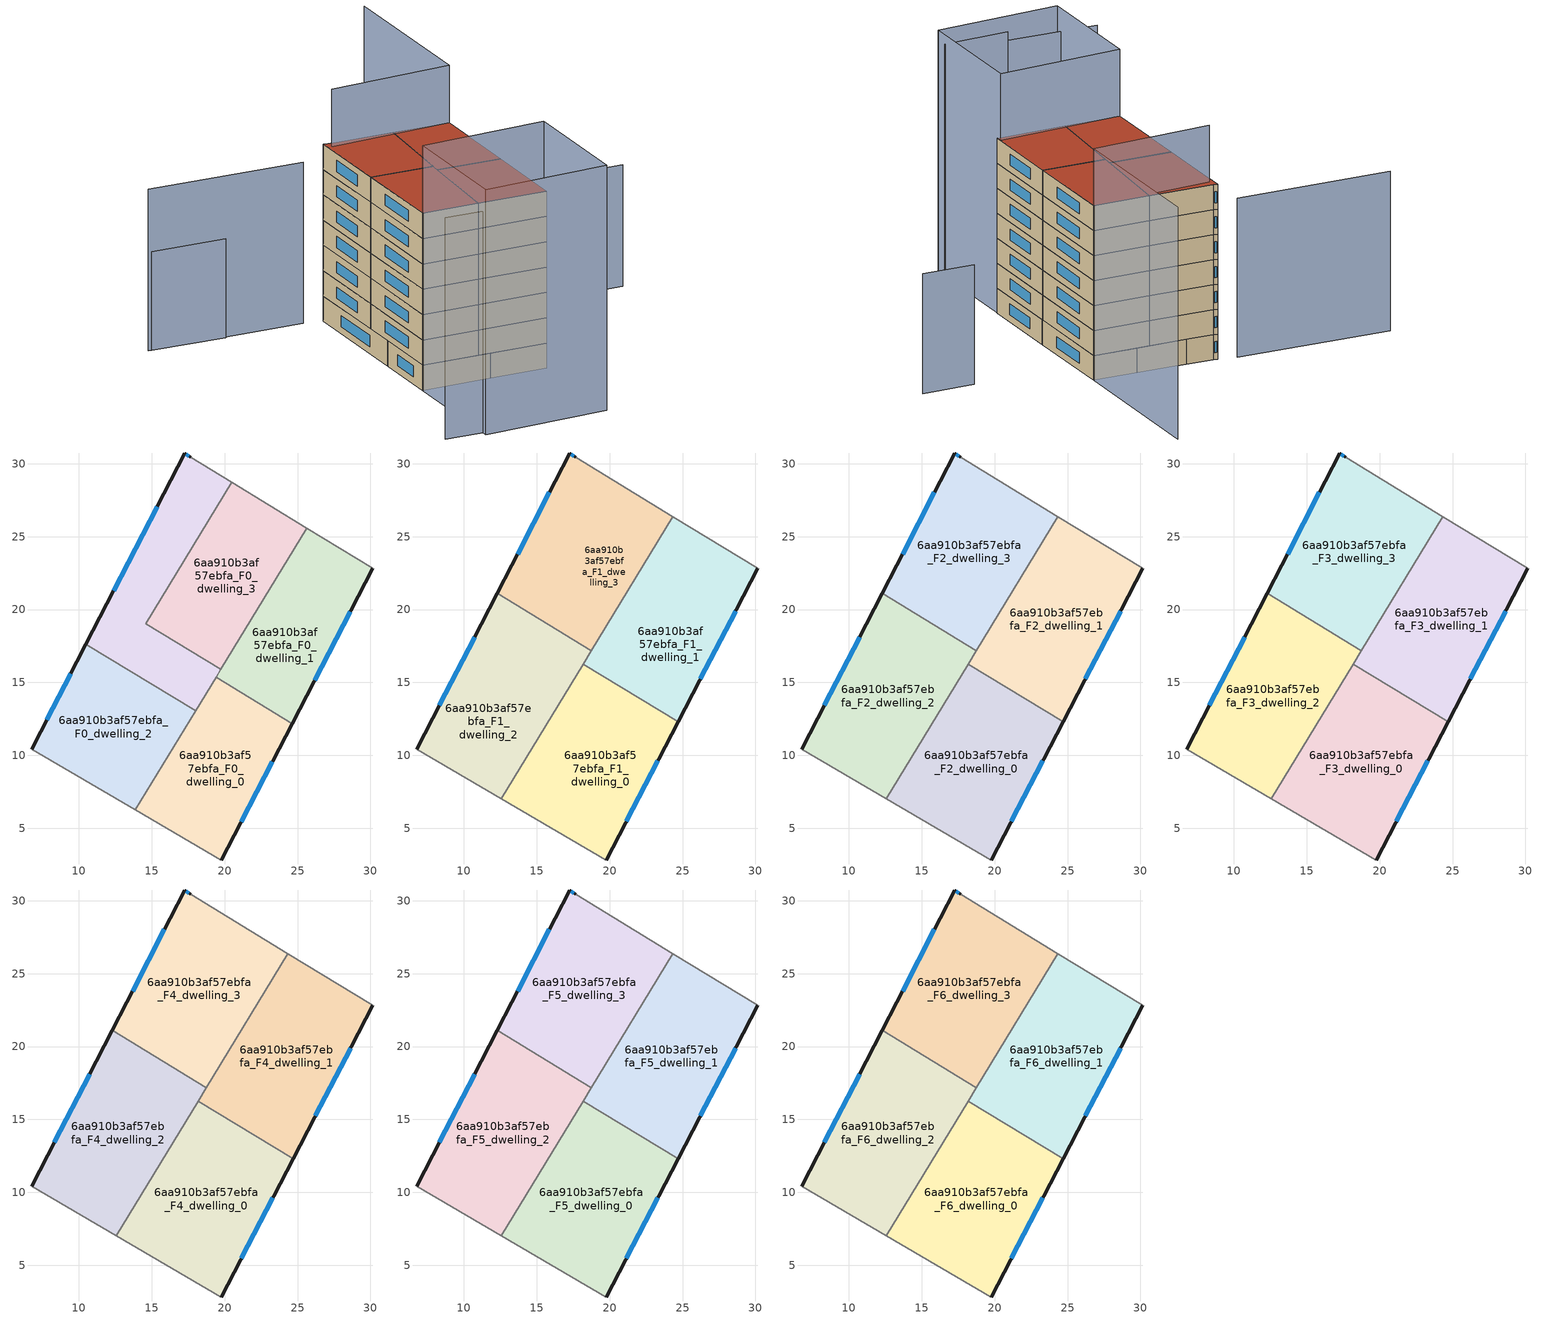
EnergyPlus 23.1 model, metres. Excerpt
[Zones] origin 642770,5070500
6aa910b3af57ebfa_F0_dwelling_0
 floor ground (EU_floor_Construction): 24.63,12.18 19.76,2.82 13.88,6.26 19.41,15.35 z0
 wall outside (EU_wall_Construction): 19.76,2.82 24.63,12.18 z0:3
 wall to 6aa910b3af57ebfa_F0_dwelling_1 (EU_wall_Construction): 24.63,12.18 19.41,15.35 z0:3
 wall adiabatic (EU_wall_Construction): 13.88,6.26 19.76,2.82 z0:3
 wall to 6aa910b3af57ebfa_F0_dwelling_2 (EU_wall_Construction): 18,13.04 13.88,6.26 z0:3
 wall to 6aa910b3af57ebfa_F0_dwelling_4 (EU_wall_Construction): 19.41,15.35 18,13.04 z0:3
 window (EU_Window_Construction): 21.12,5.44 23.26,9.56 z0.84:2.16
6aa910b3af57ebfa_F0_dwelling_1
 floor ground (EU_floor_Construction): 30.17,22.83 24.63,12.18 19.41,15.35 25.63,25.59 z0
 wall outside (EU_wall_Construction): 24.63,12.18 30.17,22.83 z0:3
 wall adiabatic (EU_wall_Construction): 30.17,22.83 25.63,25.59 z0:3
 wall to 6aa910b3af57ebfa_F0_dwelling_3 (EU_wall_Construction): 25.63,25.59 19.74,15.9 z0:3
 wall to 6aa910b3af57ebfa_F0_dwelling_4 (EU_wall_Construction): 19.74,15.9 19.41,15.35 z0:3
 window (EU_Window_Construction): 26.18,15.16 28.62,19.85 z0.84:2.16
6aa910b3af57ebfa_F0_dwelling_2
 floor ground (EU_floor_Construction): 18,13.04 13.88,6.26 6.75,10.43 10.47,17.62 z0
 wall outside (EU_wall_Construction): 10.47,17.62 6.75,10.43 z0:3
 wall to 6aa910b3af57ebfa_F0_dwelling_4 (EU_wall_Construction): 18,13.04 10.47,17.62 z0:3
 wall adiabatic (EU_wall_Construction): 6.75,10.43 13.88,6.26 z0:3
 window (EU_Window_Construction): 9.43,15.61 7.79,12.44 z0.84:2.16
6aa910b3af57ebfa_F0_dwelling_3
 floor ground (EU_floor_Construction): 25.63,25.59 19.74,15.9 14.58,19.04 20.47,28.73 z0
 wall to 6aa910b3af57ebfa_F0_dwelling_4 (EU_wall_Construction): 20.47,28.73 14.58,19.04 19.74,15.9 z0:3
 wall adiabatic (EU_wall_Construction): 25.63,25.59 20.47,28.73 z0:3
6aa910b3af57ebfa_F0_dwelling_4
 floor ground (EU_floor_Construction): 20.47,28.73 14.58,19.04 19.74,15.9 18,13.04 10.47,17.62 17.26,30.74 17.66,30.44 z0
 wall outside (EU_wall_Construction): 17.66,30.44 17.26,30.74 10.47,17.62 z0:3
 wall adiabatic (EU_wall_Construction): 20.47,28.73 17.66,30.44 z0:3
 window (EU_Window_Construction): 15.36,27.06 12.37,21.3 / 17.55,30.52 17.37,30.65 z0.84:2.16
6aa910b3af57ebfa_F1_dwelling_0
 floor to 6aa910b3af57ebfa_F0_dwelling_0 (EU_floor_Construction): 24.63,12.18 19.76,2.82 13.88,6.26 19.41,15.35 z3
 floor to 6aa910b3af57ebfa_F0_dwelling_2 (EU_floor_Construction): 18,13.04 13.88,6.26 12.57,7.02 16.71,13.83 z3
 floor to 6aa910b3af57ebfa_F0_dwelling_1 (EU_floor_Construction): 24.69,12.3 24.63,12.18 19.41,15.35 19.48,15.47 z3
 floor to 6aa910b3af57ebfa_F0_dwelling_4 (EU_floor_Construction): 19.48,15.47 18,13.04 16.71,13.83 18.18,16.25 z3
 wall outside (EU_wall_Construction): 19.76,2.82 24.69,12.3 z3:6
 wall to 6aa910b3af57ebfa_F1_dwelling_1 (EU_wall_Construction): 24.69,12.3 18.18,16.25 z3:6
 wall adiabatic (EU_wall_Construction): 12.57,7.02 19.76,2.82 z3:6
 wall to 6aa910b3af57ebfa_F1_dwelling_2 (EU_wall_Construction): 18.18,16.25 12.57,7.02 z3:6
 window (EU_Window_Construction): 21.14,5.47 23.31,9.64 z3.84:5.16
6aa910b3af57ebfa_F1_dwelling_1
 floor to 6aa910b3af57ebfa_F0_dwelling_1 (EU_floor_Construction): 30.17,22.83 24.69,12.3 19.48,15.47 25.63,25.59 z3
 floor to 6aa910b3af57ebfa_F0_dwelling_3 (EU_floor_Construction): 25.63,25.59 19.74,15.9 18.45,16.69 24.34,26.38 z3
 floor to 6aa910b3af57ebfa_F0_dwelling_4 (EU_floor_Construction): 19.74,15.9 19.48,15.47 18.18,16.25 18.45,16.69 z3
 wall outside (EU_wall_Construction): 24.69,12.3 30.17,22.83 z3:6
 wall adiabatic (EU_wall_Construction): 30.17,22.83 24.34,26.38 z3:6
 wall to 6aa910b3af57ebfa_F1_dwelling_3 (EU_wall_Construction): 24.34,26.38 18.75,17.18 z3:6
 wall to 6aa910b3af57ebfa_F1_dwelling_2 (EU_wall_Construction): 18.75,17.18 18.18,16.25 z3:6
 window (EU_Window_Construction): 26.22,15.25 28.63,19.88 z3.84:5.16
6aa910b3af57ebfa_F1_dwelling_2
 floor to 6aa910b3af57ebfa_F0_dwelling_2 (EU_floor_Construction): 16.71,13.83 12.57,7.02 6.75,10.43 10.47,17.62 z3
 floor to 6aa910b3af57ebfa_F0_dwelling_4 (EU_floor_Construction): 14.88,19.52 14.58,19.04 18.45,16.69 16.71,13.83 10.47,17.62 12.28,21.11 z3
 floor to 6aa910b3af57ebfa_F0_dwelling_3 (EU_floor_Construction): 18.75,17.18 18.45,16.69 14.58,19.04 14.88,19.52 z3
 wall outside (EU_wall_Construction): 12.28,21.11 6.75,10.43 z3:6
 wall to 6aa910b3af57ebfa_F1_dwelling_3 (EU_wall_Construction): 18.75,17.18 12.28,21.11 z3:6
 wall adiabatic (EU_wall_Construction): 6.75,10.43 12.57,7.02 z3:6
 window (EU_Window_Construction): 10.73,18.12 8.3,13.42 z3.84:5.16
6aa910b3af57ebfa_F1_dwelling_3
 floor to 6aa910b3af57ebfa_F0_dwelling_3 (EU_floor_Construction): 24.34,26.38 18.75,17.18 14.88,19.52 20.47,28.73 z3
 floor to 6aa910b3af57ebfa_F0_dwelling_4 (EU_floor_Construction): 20.47,28.73 14.88,19.52 12.28,21.11 17.26,30.74 17.66,30.44 z3
 wall outside (EU_wall_Construction): 17.66,30.44 17.26,30.74 12.28,21.11 z3:6
 wall adiabatic (EU_wall_Construction): 24.34,26.38 17.66,30.44 z3:6
 window (EU_Window_Construction): 15.87,28.04 13.67,23.81 / 17.55,30.52 17.37,30.65 z3.84:5.16
6aa910b3af57ebfa_F2_dwelling_0
 floor to 6aa910b3af57ebfa_F1_dwelling_0 (EU_floor_Construction): 24.69,12.3 19.76,2.82 12.57,7.02 18.18,16.25 z6
 wall outside (EU_wall_Construction): 19.76,2.82 24.69,12.3 z6:9
 wall to 6aa910b3af57ebfa_F2_dwelling_1 (EU_wall_Construction): 24.69,12.3 18.18,16.25 z6:9
 wall adiabatic (EU_wall_Construction): 12.57,7.02 19.76,2.82 z6:9
 wall to 6aa910b3af57ebfa_F2_dwelling_2 (EU_wall_Construction): 18.18,16.25 12.57,7.02 z6:9
 window (EU_Window_Construction): 21.14,5.47 23.31,9.64 z6.84:8.16
6aa910b3af57ebfa_F2_dwelling_1
 floor to 6aa910b3af57ebfa_F1_dwelling_1 (EU_floor_Construction): 30.17,22.83 24.69,12.3 18.18,16.25 24.34,26.38 z6
 wall outside (EU_wall_Construction): 24.69,12.3 30.17,22.83 z6:9
 wall adiabatic (EU_wall_Construction): 30.17,22.83 24.34,26.38 z6:9
 wall to 6aa910b3af57ebfa_F2_dwelling_3 (EU_wall_Construction): 24.34,26.38 18.75,17.18 z6:9
 wall to 6aa910b3af57ebfa_F2_dwelling_2 (EU_wall_Construction): 18.75,17.18 18.18,16.25 z6:9
 window (EU_Window_Construction): 26.22,15.25 28.63,19.88 z6.84:8.16
6aa910b3af57ebfa_F2_dwelling_2
 floor to 6aa910b3af57ebfa_F1_dwelling_2 (EU_floor_Construction): 18.75,17.18 12.57,7.02 6.75,10.43 12.28,21.11 z6
 wall outside (EU_wall_Construction): 12.28,21.11 6.75,10.43 z6:9
 wall to 6aa910b3af57ebfa_F2_dwelling_3 (EU_wall_Construction): 18.75,17.18 12.28,21.11 z6:9
 wall adiabatic (EU_wall_Construction): 6.75,10.43 12.57,7.02 z6:9
 window (EU_Window_Construction): 10.73,18.12 8.3,13.42 z6.84:8.16
6aa910b3af57ebfa_F2_dwelling_3
 floor to 6aa910b3af57ebfa_F1_dwelling_3 (EU_floor_Construction): 24.34,26.38 18.75,17.18 12.28,21.11 17.26,30.74 17.66,30.44 z6
 wall outside (EU_wall_Construction): 17.66,30.44 17.26,30.74 12.28,21.11 z6:9
 wall adiabatic (EU_wall_Construction): 24.34,26.38 17.66,30.44 z6:9
 window (EU_Window_Construction): 15.87,28.04 13.67,23.81 / 17.55,30.52 17.37,30.65 z6.84:8.16
6aa910b3af57ebfa_F3_dwelling_0
 floor to 6aa910b3af57ebfa_F2_dwelling_0 (EU_floor_Construction): 24.69,12.3 19.76,2.82 12.57,7.02 18.18,16.25 z9
 wall outside (EU_wall_Construction): 19.76,2.82 24.69,12.3 z9:12
 wall to 6aa910b3af57ebfa_F3_dwelling_1 (EU_wall_Construction): 24.69,12.3 18.18,16.25 z9:12
 wall adiabatic (EU_wall_Construction): 12.57,7.02 19.76,2.82 z9:12
 wall to 6aa910b3af57ebfa_F3_dwelling_2 (EU_wall_Construction): 18.18,16.25 12.57,7.02 z9:12
 window (EU_Window_Construction): 21.14,5.47 23.31,9.64 z9.84:11.16
6aa910b3af57ebfa_F3_dwelling_1
 floor to 6aa910b3af57ebfa_F2_dwelling_1 (EU_floor_Construction): 30.17,22.83 24.69,12.3 18.18,16.25 24.34,26.38 z9
 wall outside (EU_wall_Construction): 24.69,12.3 30.17,22.83 z9:12
 wall adiabatic (EU_wall_Construction): 30.17,22.83 24.34,26.38 z9:12
 wall to 6aa910b3af57ebfa_F3_dwelling_3 (EU_wall_Construction): 24.34,26.38 18.75,17.18 z9:12
 wall to 6aa910b3af57ebfa_F3_dwelling_2 (EU_wall_Construction): 18.75,17.18 18.18,16.25 z9:12
 window (EU_Window_Construction): 26.22,15.25 28.63,19.88 z9.84:11.16
6aa910b3af57ebfa_F3_dwelling_2
 floor to 6aa910b3af57ebfa_F2_dwelling_2 (EU_floor_Construction): 18.75,17.18 12.57,7.02 6.75,10.43 12.28,21.11 z9
 wall outside (EU_wall_Construction): 12.28,21.11 6.75,10.43 z9:12
 wall to 6aa910b3af57ebfa_F3_dwelling_3 (EU_wall_Construction): 18.75,17.18 12.28,21.11 z9:12
 wall adiabatic (EU_wall_Construction): 6.75,10.43 12.57,7.02 z9:12
 window (EU_Window_Construction): 10.73,18.12 8.3,13.42 z9.84:11.16
6aa910b3af57ebfa_F3_dwelling_3
 floor to 6aa910b3af57ebfa_F2_dwelling_3 (EU_floor_Construction): 24.34,26.38 18.75,17.18 12.28,21.11 17.26,30.74 17.66,30.44 z9
 wall outside (EU_wall_Construction): 17.66,30.44 17.26,30.74 12.28,21.11 z9:12
 wall adiabatic (EU_wall_Construction): 24.34,26.38 17.66,30.44 z9:12
 window (EU_Window_Construction): 15.87,28.04 13.67,23.81 / 17.55,30.52 17.37,30.65 z9.84:11.16
6aa910b3af57ebfa_F4_dwelling_0
 floor to 6aa910b3af57ebfa_F3_dwelling_0 (EU_floor_Construction): 24.69,12.3 19.76,2.82 12.57,7.02 18.18,16.25 z12
 wall outside (EU_wall_Construction): 19.76,2.82 24.69,12.3 z12:15
 wall to 6aa910b3af57ebfa_F4_dwelling_1 (EU_wall_Construction): 24.69,12.3 18.18,16.25 z12:15
 wall adiabatic (EU_wall_Construction): 12.57,7.02 19.76,2.82 z12:15
 wall to 6aa910b3af57ebfa_F4_dwelling_2 (EU_wall_Construction): 18.18,16.25 12.57,7.02 z12:15
 window (EU_Window_Construction): 21.14,5.47 23.31,9.64 z12.84:14.16
6aa910b3af57ebfa_F4_dwelling_1
 floor to 6aa910b3af57ebfa_F3_dwelling_1 (EU_floor_Construction): 30.17,22.83 24.69,12.3 18.18,16.25 24.34,26.38 z12
 wall outside (EU_wall_Construction): 24.69,12.3 30.17,22.83 z12:15
 wall adiabatic (EU_wall_Construction): 30.17,22.83 24.34,26.38 z12:15
 wall to 6aa910b3af57ebfa_F4_dwelling_3 (EU_wall_Construction): 24.34,26.38 18.75,17.18 z12:15
 wall to 6aa910b3af57ebfa_F4_dwelling_2 (EU_wall_Construction): 18.75,17.18 18.18,16.25 z12:15
 window (EU_Window_Construction): 26.22,15.25 28.63,19.88 z12.84:14.16
6aa910b3af57ebfa_F4_dwelling_2
 floor to 6aa910b3af57ebfa_F3_dwelling_2 (EU_floor_Construction): 18.75,17.18 12.57,7.02 6.75,10.43 12.28,21.11 z12
 wall outside (EU_wall_Construction): 12.28,21.11 6.75,10.43 z12:15
 wall to 6aa910b3af57ebfa_F4_dwelling_3 (EU_wall_Construction): 18.75,17.18 12.28,21.11 z12:15
 wall adiabatic (EU_wall_Construction): 6.75,10.43 12.57,7.02 z12:15
 window (EU_Window_Construction): 10.73,18.12 8.3,13.42 z12.84:14.16
6aa910b3af57ebfa_F4_dwelling_3
 floor to 6aa910b3af57ebfa_F3_dwelling_3 (EU_floor_Construction): 24.34,26.38 18.75,17.18 12.28,21.11 17.26,30.74 17.66,30.44 z12
 wall outside (EU_wall_Construction): 17.66,30.44 17.26,30.74 12.28,21.11 z12:15
 wall adiabatic (EU_wall_Construction): 24.34,26.38 17.66,30.44 z12:15
 window (EU_Window_Construction): 15.87,28.04 13.67,23.81 / 17.55,30.52 17.37,30.65 z12.84:14.16
6aa910b3af57ebfa_F5_dwelling_0
 floor to 6aa910b3af57ebfa_F4_dwelling_0 (EU_floor_Construction): 24.69,12.3 19.76,2.82 12.57,7.02 18.18,16.25 z15
 wall outside (EU_wall_Construction): 19.76,2.82 24.69,12.3 z15:18
 wall to 6aa910b3af57ebfa_F5_dwelling_1 (EU_wall_Construction): 24.69,12.3 18.18,16.25 z15:18
 wall adiabatic (EU_wall_Construction): 12.57,7.02 19.76,2.82 z15:18
 wall to 6aa910b3af57ebfa_F5_dwelling_2 (EU_wall_Construction): 18.18,16.25 12.57,7.02 z15:18
 window (EU_Window_Construction): 21.14,5.47 23.31,9.64 z15.84:17.16
6aa910b3af57ebfa_F5_dwelling_1
 floor to 6aa910b3af57ebfa_F4_dwelling_1 (EU_floor_Construction): 30.17,22.83 24.69,12.3 18.18,16.25 24.34,26.38 z15
 wall outside (EU_wall_Construction): 24.69,12.3 30.17,22.83 z15:18
 wall adiabatic (EU_wall_Construction): 30.17,22.83 24.34,26.38 z15:18
 wall to 6aa910b3af57ebfa_F5_dwelling_3 (EU_wall_Construction): 24.34,26.38 18.75,17.18 z15:18
 wall to 6aa910b3af57ebfa_F5_dwelling_2 (EU_wall_Construction): 18.75,17.18 18.18,16.25 z15:18
 window (EU_Window_Construction): 26.22,15.25 28.63,19.88 z15.84:17.16
6aa910b3af57ebfa_F5_dwelling_2
 floor to 6aa910b3af57ebfa_F4_dwelling_2 (EU_floor_Construction): 18.75,17.18 12.57,7.02 6.75,10.43 12.28,21.11 z15
 wall outside (EU_wall_Construction): 12.28,21.11 6.75,10.43 z15:18
 wall to 6aa910b3af57ebfa_F5_dwelling_3 (EU_wall_Construction): 18.75,17.18 12.28,21.11 z15:18
 wall adiabatic (EU_wall_Construction): 6.75,10.43 12.57,7.02 z15:18
 window (EU_Window_Construction): 10.73,18.12 8.3,13.42 z15.84:17.16
6aa910b3af57ebfa_F5_dwelling_3
 floor to 6aa910b3af57ebfa_F4_dwelling_3 (EU_floor_Construction): 24.34,26.38 18.75,17.18 12.28,21.11 17.26,30.74 17.66,30.44 z15
 wall outside (EU_wall_Construction): 17.66,30.44 17.26,30.74 12.28,21.11 z15:18
 wall adiabatic (EU_wall_Construction): 24.34,26.38 17.66,30.44 z15:18
 window (EU_Window_Construction): 15.87,28.04 13.67,23.81 / 17.55,30.52 17.37,30.65 z15.84:17.16
6aa910b3af57ebfa_F6_dwelling_0
 floor to 6aa910b3af57ebfa_F5_dwelling_0 (EU_floor_Construction): 24.69,12.3 19.76,2.82 12.57,7.02 18.18,16.25 z18
 wall outside (EU_wall_Construction): 19.76,2.82 24.69,12.3 z18:21
 wall to 6aa910b3af57ebfa_F6_dwelling_1 (EU_wall_Construction): 24.69,12.3 18.18,16.25 z18:21
 wall adiabatic (EU_wall_Construction): 12.57,7.02 19.76,2.82 z18:21
 wall to 6aa910b3af57ebfa_F6_dwelling_2 (EU_wall_Construction): 18.18,16.25 12.57,7.02 z18:21
 window (EU_Window_Construction): 21.14,5.47 23.31,9.64 z18.84:20.16
 roof outside (EU_roof_Construction): 19.76,2.82 24.69,12.3 18.18,16.25 12.57,7.02 z21
6aa910b3af57ebfa_F6_dwelling_1
 floor to 6aa910b3af57ebfa_F5_dwelling_1 (EU_floor_Construction): 30.17,22.83 24.69,12.3 18.18,16.25 24.34,26.38 z18
 wall outside (EU_wall_Construction): 24.69,12.3 30.17,22.83 z18:21
 wall adiabatic (EU_wall_Construction): 30.17,22.83 24.34,26.38 z18:21
 wall to 6aa910b3af57ebfa_F6_dwelling_3 (EU_wall_Construction): 24.34,26.38 18.75,17.18 z18:21
 wall to 6aa910b3af57ebfa_F6_dwelling_2 (EU_wall_Construction): 18.75,17.18 18.18,16.25 z18:21
 window (EU_Window_Construction): 26.22,15.25 28.63,19.88 z18.84:20.16
 roof outside (EU_roof_Construction): 24.69,12.3 30.17,22.83 24.34,26.38 18.18,16.25 z21
6aa910b3af57ebfa_F6_dwelling_2
 floor to 6aa910b3af57ebfa_F5_dwelling_2 (EU_floor_Construction): 18.75,17.18 12.57,7.02 6.75,10.43 12.28,21.11 z18
 wall outside (EU_wall_Construction): 12.28,21.11 6.75,10.43 z18:21
 wall to 6aa910b3af57ebfa_F6_dwelling_3 (EU_wall_Construction): 18.75,17.18 12.28,21.11 z18:21
 wall adiabatic (EU_wall_Construction): 6.75,10.43 12.57,7.02 z18:21
 window (EU_Window_Construction): 10.73,18.12 8.3,13.42 z18.84:20.16
 roof outside (EU_roof_Construction): 12.57,7.02 18.75,17.18 12.28,21.11 6.75,10.43 z21
6aa910b3af57ebfa_F6_dwelling_3
 floor to 6aa910b3af57ebfa_F5_dwelling_3 (EU_floor_Construction): 24.34,26.38 18.75,17.18 12.28,21.11 17.26,30.74 17.66,30.44 z18
 wall outside (EU_wall_Construction): 17.66,30.44 17.26,30.74 12.28,21.11 z18:21
 wall adiabatic (EU_wall_Construction): 24.34,26.38 17.66,30.44 z18:21
 window (EU_Window_Construction): 15.87,28.04 13.67,23.81 / 17.55,30.52 17.37,30.65 z18.84:20.16
 roof outside (EU_roof_Construction): 18.75,17.18 24.34,26.38 17.66,30.44 17.26,30.74 12.28,21.11 z21
shading: 7.12,-4.32 14.19,-8.01 z0:27.9; -3.46,0.52 7.01,-5.89 z0:26.2; 20.11,3.49 13.41,-9.4 / 13.41,-9.4 0.06,-2.47 / 0.06,-2.47 6.75,10.43 / 6.75,10.43 20.11,3.49 z0:29; -0.52,41.87 15.59,32.26 z0:19.1; 44.09,9.3 38.57,12.52 z0:14.4; 39.17,40.22 30.17,22.83 / 30.17,22.83 17.17,29.56 z0:27.8; 7.36,36.95 -0.24,41.62 z0:11.7
[Building]
EU S2 Campaign: North Axis=0; Terrain=City; Solar Distribution=FullExterior
[Site:Location]
Lyon-Bron: Latitude=45.75; Longitude=5; Time Zone=1; Elevation=198
[SizingPeriod:WeatherFileDays]
AnnualSizingPeriod: Begin Month=1; Begin Day of Month=1; End Month=12; End Day of Month=31; Day of Week for Start Day=Monday; Use Weather File Daylight Saving Period=No; Use Weather File Rain and Snow Indicators=No
[MATERIAL]
EU_InternalMass_Material: Roughness=MediumRough; Thickness=0.1; Conductivity=1; Density=1800; Specific Heat=900; Thermal Absorptance=0.9; Solar Absorptance=0.7; Visible Absorptance=0.7
[MATERIAL:NOMASS] Roughness=MediumRough; Thermal Absorptance=0.9; Solar Absorptance=0.7; Visible Absorptance=0.7
Name | Thermal Resistance
EU_wall_NoMass | 0.776494
EU_roof_NoMass | 0.486893
EU_floor_NoMass | 0.421597
[WINDOWMATERIAL:SIMPLEGLAZINGSYSTEM]
EU_Window_SimpleGlazing: UFactor=4.24961; Solar Heat Gain Coefficient=0.83; Visible Transmittance=0.83
[CONSTRUCTION]
EU_wall_Construction: EU_wall_NoMass
EU_roof_Construction: EU_roof_NoMass
EU_floor_Construction: EU_floor_NoMass
EU_InternalMass_Construction: EU_InternalMass_Material
EU_Window_Construction: EU_Window_SimpleGlazing
[ZONE] Type=1; Multiplier=1; Ceiling Height=autocalculate; Floor Area=autocalculate; Part of Total Floor Area=Yes
Name | Volume
6aa910b3af57ebfa_F0_dwelling_0 | 205.255
6aa910b3af57ebfa_F1_dwelling_0; 6aa910b3af57ebfa_F2_dwelling_0; 6aa910b3af57ebfa_F3_dwelling_0; 6aa910b3af57ebfa_F4_dwelling_0; 6aa910b3af57ebfa_F5_dwelling_0; 6aa910b3af57ebfa_F6_dwelling_0 | 256.545
6aa910b3af57ebfa_F0_dwelling_1 | 205.243
6aa910b3af57ebfa_F1_dwelling_1; 6aa910b3af57ebfa_F2_dwelling_1; 6aa910b3af57ebfa_F3_dwelling_1; 6aa910b3af57ebfa_F4_dwelling_1; 6aa910b3af57ebfa_F5_dwelling_1; 6aa910b3af57ebfa_F6_dwelling_1 | 256.549
6aa910b3af57ebfa_F0_dwelling_2; 6aa910b3af57ebfa_F0_dwelling_3 | 205.252
6aa910b3af57ebfa_F1_dwelling_2; 6aa910b3af57ebfa_F2_dwelling_2; 6aa910b3af57ebfa_F3_dwelling_2; 6aa910b3af57ebfa_F4_dwelling_2; 6aa910b3af57ebfa_F5_dwelling_2; 6aa910b3af57ebfa_F6_dwelling_2 | 256.538
6aa910b3af57ebfa_F1_dwelling_3; 6aa910b3af57ebfa_F2_dwelling_3; 6aa910b3af57ebfa_F3_dwelling_3; 6aa910b3af57ebfa_F4_dwelling_3; 6aa910b3af57ebfa_F5_dwelling_3; 6aa910b3af57ebfa_F6_dwelling_3 | 256.548
6aa910b3af57ebfa_F0_dwelling_4 | 205.246
[INTERNALMASS] Construction=EU_InternalMass_Construction
Name | Zone or ZoneList | Surface Area
6aa910b3af57ebfa_F0_dwelling_0_EU_InternalMass | 6aa910b3af57ebfa_F0_dwelling_0 | 68.4155
6aa910b3af57ebfa_F0_dwelling_1_EU_InternalMass | 6aa910b3af57ebfa_F0_dwelling_1 | 68.4133
6aa910b3af57ebfa_F0_dwelling_2_EU_InternalMass | 6aa910b3af57ebfa_F0_dwelling_2 | 68.4159
6aa910b3af57ebfa_F0_dwelling_3_EU_InternalMass | 6aa910b3af57ebfa_F0_dwelling_3 | 68.4168
6aa910b3af57ebfa_F0_dwelling_4_EU_InternalMass | 6aa910b3af57ebfa_F0_dwelling_4 | 68.4154
6aa910b3af57ebfa_F1_dwelling_0_EU_InternalMass | 6aa910b3af57ebfa_F1_dwelling_0 | 85.5187
6aa910b3af57ebfa_F1_dwelling_1_EU_InternalMass | 6aa910b3af57ebfa_F1_dwelling_1 | 85.5149
6aa910b3af57ebfa_F1_dwelling_2_EU_InternalMass | 6aa910b3af57ebfa_F1_dwelling_2 | 85.5152
6aa910b3af57ebfa_F1_dwelling_3_EU_InternalMass | 6aa910b3af57ebfa_F1_dwelling_3 | 85.5172
6aa910b3af57ebfa_F2_dwelling_0_EU_InternalMass | 6aa910b3af57ebfa_F2_dwelling_0 | 85.5187
6aa910b3af57ebfa_F2_dwelling_1_EU_InternalMass | 6aa910b3af57ebfa_F2_dwelling_1 | 85.5149
6aa910b3af57ebfa_F2_dwelling_2_EU_InternalMass | 6aa910b3af57ebfa_F2_dwelling_2 | 85.5152
6aa910b3af57ebfa_F2_dwelling_3_EU_InternalMass | 6aa910b3af57ebfa_F2_dwelling_3 | 85.5172
6aa910b3af57ebfa_F3_dwelling_0_EU_InternalMass | 6aa910b3af57ebfa_F3_dwelling_0 | 85.5187
6aa910b3af57ebfa_F3_dwelling_1_EU_InternalMass | 6aa910b3af57ebfa_F3_dwelling_1 | 85.5149
6aa910b3af57ebfa_F3_dwelling_2_EU_InternalMass | 6aa910b3af57ebfa_F3_dwelling_2 | 85.5152
6aa910b3af57ebfa_F3_dwelling_3_EU_InternalMass | 6aa910b3af57ebfa_F3_dwelling_3 | 85.5172
6aa910b3af57ebfa_F4_dwelling_0_EU_InternalMass | 6aa910b3af57ebfa_F4_dwelling_0 | 85.5187
6aa910b3af57ebfa_F4_dwelling_1_EU_InternalMass | 6aa910b3af57ebfa_F4_dwelling_1 | 85.5149
6aa910b3af57ebfa_F4_dwelling_2_EU_InternalMass | 6aa910b3af57ebfa_F4_dwelling_2 | 85.5152
6aa910b3af57ebfa_F4_dwelling_3_EU_InternalMass | 6aa910b3af57ebfa_F4_dwelling_3 | 85.5172
6aa910b3af57ebfa_F5_dwelling_0_EU_InternalMass | 6aa910b3af57ebfa_F5_dwelling_0 | 85.5187
6aa910b3af57ebfa_F5_dwelling_1_EU_InternalMass | 6aa910b3af57ebfa_F5_dwelling_1 | 85.5149
6aa910b3af57ebfa_F5_dwelling_2_EU_InternalMass | 6aa910b3af57ebfa_F5_dwelling_2 | 85.5152
6aa910b3af57ebfa_F5_dwelling_3_EU_InternalMass | 6aa910b3af57ebfa_F5_dwelling_3 | 85.5172
6aa910b3af57ebfa_F6_dwelling_0_EU_InternalMass | 6aa910b3af57ebfa_F6_dwelling_0 | 85.5187
6aa910b3af57ebfa_F6_dwelling_1_EU_InternalMass | 6aa910b3af57ebfa_F6_dwelling_1 | 85.5149
6aa910b3af57ebfa_F6_dwelling_2_EU_InternalMass | 6aa910b3af57ebfa_F6_dwelling_2 | 85.5152
6aa910b3af57ebfa_F6_dwelling_3_EU_InternalMass | 6aa910b3af57ebfa_F6_dwelling_3 | 85.5172
[OTHEREQUIPMENT] Fuel Type=Electricity; Design Level Calculation Method=Watts/Area; Power per Zone Floor Area=1; Fraction Latent=0; Fraction Radiant=0; Fraction Lost=0; Carbon Dioxide Generation Rate=0; EndUse Subcategory=EU_Step8_InternalGains
Name | Zone or ZoneList or Space or SpaceList | Schedule
EU_Step8_InternalGain_6aa910b3af57ebfa_F0_dwelling_0_f000 | 6aa910b3af57ebfa_F0_dwelling_0 | EU_Step8_GainSchedule_6aa910b3af57ebfa_F0_dwelling_0_f000
EU_Step8_InternalGain_6aa910b3af57ebfa_F0_dwelling_1_f000 | 6aa910b3af57ebfa_F0_dwelling_1 | EU_Step8_GainSchedule_6aa910b3af57ebfa_F0_dwelling_1_f000
EU_Step8_InternalGain_6aa910b3af57ebfa_F0_dwelling_2_f000 | 6aa910b3af57ebfa_F0_dwelling_2 | EU_Step8_GainSchedule_6aa910b3af57ebfa_F0_dwelling_2_f000
EU_Step8_InternalGain_6aa910b3af57ebfa_F0_dwelling_3_f000 | 6aa910b3af57ebfa_F0_dwelling_3 | EU_Step8_GainSchedule_6aa910b3af57ebfa_F0_dwelling_3_f000
EU_Step8_InternalGain_6aa910b3af57ebfa_F0_dwelling_4_f000 | 6aa910b3af57ebfa_F0_dwelling_4 | EU_Step8_GainSchedule_6aa910b3af57ebfa_F0_dwelling_4_f000
EU_Step8_InternalGain_6aa910b3af57ebfa_F1_dwelling_0_f000 | 6aa910b3af57ebfa_F1_dwelling_0 | EU_Step8_GainSchedule_6aa910b3af57ebfa_F1_dwelling_0_f000
EU_Step8_InternalGain_6aa910b3af57ebfa_F1_dwelling_1_f000 | 6aa910b3af57ebfa_F1_dwelling_1 | EU_Step8_GainSchedule_6aa910b3af57ebfa_F1_dwelling_1_f000
EU_Step8_InternalGain_6aa910b3af57ebfa_F1_dwelling_2_f000 | 6aa910b3af57ebfa_F1_dwelling_2 | EU_Step8_GainSchedule_6aa910b3af57ebfa_F1_dwelling_2_f000
EU_Step8_InternalGain_6aa910b3af57ebfa_F1_dwelling_3_f000 | 6aa910b3af57ebfa_F1_dwelling_3 | EU_Step8_GainSchedule_6aa910b3af57ebfa_F1_dwelling_3_f000
EU_Step8_InternalGain_6aa910b3af57ebfa_F2_dwelling_0_f000 | 6aa910b3af57ebfa_F2_dwelling_0 | EU_Step8_GainSchedule_6aa910b3af57ebfa_F2_dwelling_0_f000
EU_Step8_InternalGain_6aa910b3af57ebfa_F2_dwelling_1_f000 | 6aa910b3af57ebfa_F2_dwelling_1 | EU_Step8_GainSchedule_6aa910b3af57ebfa_F2_dwelling_1_f000
EU_Step8_InternalGain_6aa910b3af57ebfa_F2_dwelling_2_f000 | 6aa910b3af57ebfa_F2_dwelling_2 | EU_Step8_GainSchedule_6aa910b3af57ebfa_F2_dwelling_2_f000
EU_Step8_InternalGain_6aa910b3af57ebfa_F2_dwelling_3_f000 | 6aa910b3af57ebfa_F2_dwelling_3 | EU_Step8_GainSchedule_6aa910b3af57ebfa_F2_dwelling_3_f000
EU_Step8_InternalGain_6aa910b3af57ebfa_F3_dwelling_0_f000 | 6aa910b3af57ebfa_F3_dwelling_0 | EU_Step8_GainSchedule_6aa910b3af57ebfa_F3_dwelling_0_f000
EU_Step8_InternalGain_6aa910b3af57ebfa_F3_dwelling_1_f000 | 6aa910b3af57ebfa_F3_dwelling_1 | EU_Step8_GainSchedule_6aa910b3af57ebfa_F3_dwelling_1_f000
EU_Step8_InternalGain_6aa910b3af57ebfa_F3_dwelling_2_f000 | 6aa910b3af57ebfa_F3_dwelling_2 | EU_Step8_GainSchedule_6aa910b3af57ebfa_F3_dwelling_2_f000
EU_Step8_InternalGain_6aa910b3af57ebfa_F3_dwelling_3_f000 | 6aa910b3af57ebfa_F3_dwelling_3 | EU_Step8_GainSchedule_6aa910b3af57ebfa_F3_dwelling_3_f000
EU_Step8_InternalGain_6aa910b3af57ebfa_F4_dwelling_0_f000 | 6aa910b3af57ebfa_F4_dwelling_0 | EU_Step8_GainSchedule_6aa910b3af57ebfa_F4_dwelling_0_f000
EU_Step8_InternalGain_6aa910b3af57ebfa_F4_dwelling_1_f000 | 6aa910b3af57ebfa_F4_dwelling_1 | EU_Step8_GainSchedule_6aa910b3af57ebfa_F4_dwelling_1_f000
EU_Step8_InternalGain_6aa910b3af57ebfa_F4_dwelling_2_f000 | 6aa910b3af57ebfa_F4_dwelling_2 | EU_Step8_GainSchedule_6aa910b3af57ebfa_F4_dwelling_2_f000
EU_Step8_InternalGain_6aa910b3af57ebfa_F4_dwelling_3_f000 | 6aa910b3af57ebfa_F4_dwelling_3 | EU_Step8_GainSchedule_6aa910b3af57ebfa_F4_dwelling_3_f000
EU_Step8_InternalGain_6aa910b3af57ebfa_F5_dwelling_0_f000 | 6aa910b3af57ebfa_F5_dwelling_0 | EU_Step8_GainSchedule_6aa910b3af57ebfa_F5_dwelling_0_f000
EU_Step8_InternalGain_6aa910b3af57ebfa_F5_dwelling_1_f000 | 6aa910b3af57ebfa_F5_dwelling_1 | EU_Step8_GainSchedule_6aa910b3af57ebfa_F5_dwelling_1_f000
EU_Step8_InternalGain_6aa910b3af57ebfa_F5_dwelling_2_f000 | 6aa910b3af57ebfa_F5_dwelling_2 | EU_Step8_GainSchedule_6aa910b3af57ebfa_F5_dwelling_2_f000
EU_Step8_InternalGain_6aa910b3af57ebfa_F5_dwelling_3_f000 | 6aa910b3af57ebfa_F5_dwelling_3 | EU_Step8_GainSchedule_6aa910b3af57ebfa_F5_dwelling_3_f000
EU_Step8_InternalGain_6aa910b3af57ebfa_F6_dwelling_0_f000 | 6aa910b3af57ebfa_F6_dwelling_0 | EU_Step8_GainSchedule_6aa910b3af57ebfa_F6_dwelling_0_f000
EU_Step8_InternalGain_6aa910b3af57ebfa_F6_dwelling_1_f000 | 6aa910b3af57ebfa_F6_dwelling_1 | EU_Step8_GainSchedule_6aa910b3af57ebfa_F6_dwelling_1_f000
EU_Step8_InternalGain_6aa910b3af57ebfa_F6_dwelling_2_f000 | 6aa910b3af57ebfa_F6_dwelling_2 | EU_Step8_GainSchedule_6aa910b3af57ebfa_F6_dwelling_2_f000
EU_Step8_InternalGain_6aa910b3af57ebfa_F6_dwelling_3_f000 | 6aa910b3af57ebfa_F6_dwelling_3 | EU_Step8_GainSchedule_6aa910b3af57ebfa_F6_dwelling_3_f000
[ZONEVENTILATION:DESIGNFLOWRATE] Schedule=EU_AlwaysOn; Design Flow Rate Calculation Method=AirChanges/Hour; Air Changes per Hour=0.693814; Ventilation Type=Natural; Fan Pressure Rise=0; Fan Total Efficiency=1; Constant Term Coefficient=1; Temperature Term Coefficient=0; Velocity Term Coefficient=0; Velocity Squared Term Coefficient=0; Minimum Indoor Temperature=-100; Maximum Indoor Temperature=100; Delta Temperature=-100; Minimum Outdoor Temperature=-100; Maximum Outdoor Temperature=100; Maximum Wind Speed=40
Name | Zone or ZoneList or Space or SpaceList
EU_ConstantAir_6aa910b3af57ebfa_F0_dwelling_0 | 6aa910b3af57ebfa_F0_dwelling_0
EU_ConstantAir_6aa910b3af57ebfa_F0_dwelling_1 | 6aa910b3af57ebfa_F0_dwelling_1
EU_ConstantAir_6aa910b3af57ebfa_F0_dwelling_2 | 6aa910b3af57ebfa_F0_dwelling_2
EU_ConstantAir_6aa910b3af57ebfa_F0_dwelling_3 | 6aa910b3af57ebfa_F0_dwelling_3
EU_ConstantAir_6aa910b3af57ebfa_F0_dwelling_4 | 6aa910b3af57ebfa_F0_dwelling_4
EU_ConstantAir_6aa910b3af57ebfa_F1_dwelling_0 | 6aa910b3af57ebfa_F1_dwelling_0
EU_ConstantAir_6aa910b3af57ebfa_F1_dwelling_1 | 6aa910b3af57ebfa_F1_dwelling_1
EU_ConstantAir_6aa910b3af57ebfa_F1_dwelling_2 | 6aa910b3af57ebfa_F1_dwelling_2
EU_ConstantAir_6aa910b3af57ebfa_F1_dwelling_3 | 6aa910b3af57ebfa_F1_dwelling_3
EU_ConstantAir_6aa910b3af57ebfa_F2_dwelling_0 | 6aa910b3af57ebfa_F2_dwelling_0
EU_ConstantAir_6aa910b3af57ebfa_F2_dwelling_1 | 6aa910b3af57ebfa_F2_dwelling_1
EU_ConstantAir_6aa910b3af57ebfa_F2_dwelling_2 | 6aa910b3af57ebfa_F2_dwelling_2
EU_ConstantAir_6aa910b3af57ebfa_F2_dwelling_3 | 6aa910b3af57ebfa_F2_dwelling_3
EU_ConstantAir_6aa910b3af57ebfa_F3_dwelling_0 | 6aa910b3af57ebfa_F3_dwelling_0
EU_ConstantAir_6aa910b3af57ebfa_F3_dwelling_1 | 6aa910b3af57ebfa_F3_dwelling_1
EU_ConstantAir_6aa910b3af57ebfa_F3_dwelling_2 | 6aa910b3af57ebfa_F3_dwelling_2
EU_ConstantAir_6aa910b3af57ebfa_F3_dwelling_3 | 6aa910b3af57ebfa_F3_dwelling_3
EU_ConstantAir_6aa910b3af57ebfa_F4_dwelling_0 | 6aa910b3af57ebfa_F4_dwelling_0
EU_ConstantAir_6aa910b3af57ebfa_F4_dwelling_1 | 6aa910b3af57ebfa_F4_dwelling_1
EU_ConstantAir_6aa910b3af57ebfa_F4_dwelling_2 | 6aa910b3af57ebfa_F4_dwelling_2
EU_ConstantAir_6aa910b3af57ebfa_F4_dwelling_3 | 6aa910b3af57ebfa_F4_dwelling_3
EU_ConstantAir_6aa910b3af57ebfa_F5_dwelling_0 | 6aa910b3af57ebfa_F5_dwelling_0
EU_ConstantAir_6aa910b3af57ebfa_F5_dwelling_1 | 6aa910b3af57ebfa_F5_dwelling_1
EU_ConstantAir_6aa910b3af57ebfa_F5_dwelling_2 | 6aa910b3af57ebfa_F5_dwelling_2
EU_ConstantAir_6aa910b3af57ebfa_F5_dwelling_3 | 6aa910b3af57ebfa_F5_dwelling_3
EU_ConstantAir_6aa910b3af57ebfa_F6_dwelling_0 | 6aa910b3af57ebfa_F6_dwelling_0
EU_ConstantAir_6aa910b3af57ebfa_F6_dwelling_1 | 6aa910b3af57ebfa_F6_dwelling_1
EU_ConstantAir_6aa910b3af57ebfa_F6_dwelling_2 | 6aa910b3af57ebfa_F6_dwelling_2
EU_ConstantAir_6aa910b3af57ebfa_F6_dwelling_3 | 6aa910b3af57ebfa_F6_dwelling_3
[HVACTEMPLATE:THERMOSTAT] Constant Heating Setpoint=20; Constant Cooling Setpoint=50
EU_HeatOnly_6aa910b3af57ebfa_F0_dwelling_0; EU_HeatOnly_6aa910b3af57ebfa_F0_dwelling_1; EU_HeatOnly_6aa910b3af57ebfa_F0_dwelling_2; EU_HeatOnly_6aa910b3af57ebfa_F0_dwelling_3; EU_HeatOnly_6aa910b3af57ebfa_F0_dwelling_4; EU_HeatOnly_6aa910b3af57ebfa_F1_dwelling_0; EU_HeatOnly_6aa910b3af57ebfa_F1_dwelling_1; EU_HeatOnly_6aa910b3af57ebfa_F1_dwelling_2; EU_HeatOnly_6aa910b3af57ebfa_F1_dwelling_3; EU_HeatOnly_6aa910b3af57ebfa_F2_dwelling_0; EU_HeatOnly_6aa910b3af57ebfa_F2_dwelling_1; EU_HeatOnly_6aa910b3af57ebfa_F2_dwelling_2; EU_HeatOnly_6aa910b3af57ebfa_F2_dwelling_3; EU_HeatOnly_6aa910b3af57ebfa_F3_dwelling_0; EU_HeatOnly_6aa910b3af57ebfa_F3_dwelling_1; EU_HeatOnly_6aa910b3af57ebfa_F3_dwelling_2; EU_HeatOnly_6aa910b3af57ebfa_F3_dwelling_3; EU_HeatOnly_6aa910b3af57ebfa_F4_dwelling_0; EU_HeatOnly_6aa910b3af57ebfa_F4_dwelling_1; EU_HeatOnly_6aa910b3af57ebfa_F4_dwelling_2; EU_HeatOnly_6aa910b3af57ebfa_F4_dwelling_3; EU_HeatOnly_6aa910b3af57ebfa_F5_dwelling_0; EU_HeatOnly_6aa910b3af57ebfa_F5_dwelling_1; EU_HeatOnly_6aa910b3af57ebfa_F5_dwelling_2; EU_HeatOnly_6aa910b3af57ebfa_F5_dwelling_3; EU_HeatOnly_6aa910b3af57ebfa_F6_dwelling_0; EU_HeatOnly_6aa910b3af57ebfa_F6_dwelling_1; EU_HeatOnly_6aa910b3af57ebfa_F6_dwelling_2; EU_HeatOnly_6aa910b3af57ebfa_F6_dwelling_3
[HVACTEMPLATE:ZONE:IDEALLOADSAIRSYSTEM] System Availability Schedule=EU_AlwaysOn; Maximum Heating Supply Air Temperature=50; Minimum Cooling Supply Air Temperature=13; Maximum Heating Supply Air Humidity Ratio=0.0156; Minimum Cooling Supply Air Humidity Ratio=0.0077; Heating Limit=NoLimit; Cooling Limit=NoLimit; Heating Availability Schedule=EU_AlwaysOn; Cooling Availability Schedule=EU_CoolingOff; Dehumidification Control Type=ConstantSensibleHeatRatio; Cooling Sensible Heat Ratio=0.7; Dehumidification Setpoint=60; Humidification Control Type=None; Humidification Setpoint=30; Outdoor Air Method=None; Outdoor Air Flow Rate per Person=0.00944; Outdoor Air Flow Rate per Zone Floor Area=0; Outdoor Air Flow Rate per Zone=0; Demand Controlled Ventilation Type=None; Outdoor Air Economizer Type=NoEconomizer; Heat Recovery Type=None; Sensible Heat Recovery Effectiveness=0.7; Latent Heat Recovery Effectiveness=0.65
Name | Template Thermostat
6aa910b3af57ebfa_F0_dwelling_0 | EU_HeatOnly_6aa910b3af57ebfa_F0_dwelling_0
6aa910b3af57ebfa_F0_dwelling_1 | EU_HeatOnly_6aa910b3af57ebfa_F0_dwelling_1
6aa910b3af57ebfa_F0_dwelling_2 | EU_HeatOnly_6aa910b3af57ebfa_F0_dwelling_2
6aa910b3af57ebfa_F0_dwelling_3 | EU_HeatOnly_6aa910b3af57ebfa_F0_dwelling_3
6aa910b3af57ebfa_F0_dwelling_4 | EU_HeatOnly_6aa910b3af57ebfa_F0_dwelling_4
6aa910b3af57ebfa_F1_dwelling_0 | EU_HeatOnly_6aa910b3af57ebfa_F1_dwelling_0
6aa910b3af57ebfa_F1_dwelling_1 | EU_HeatOnly_6aa910b3af57ebfa_F1_dwelling_1
6aa910b3af57ebfa_F1_dwelling_2 | EU_HeatOnly_6aa910b3af57ebfa_F1_dwelling_2
6aa910b3af57ebfa_F1_dwelling_3 | EU_HeatOnly_6aa910b3af57ebfa_F1_dwelling_3
6aa910b3af57ebfa_F2_dwelling_0 | EU_HeatOnly_6aa910b3af57ebfa_F2_dwelling_0
6aa910b3af57ebfa_F2_dwelling_1 | EU_HeatOnly_6aa910b3af57ebfa_F2_dwelling_1
6aa910b3af57ebfa_F2_dwelling_2 | EU_HeatOnly_6aa910b3af57ebfa_F2_dwelling_2
6aa910b3af57ebfa_F2_dwelling_3 | EU_HeatOnly_6aa910b3af57ebfa_F2_dwelling_3
6aa910b3af57ebfa_F3_dwelling_0 | EU_HeatOnly_6aa910b3af57ebfa_F3_dwelling_0
6aa910b3af57ebfa_F3_dwelling_1 | EU_HeatOnly_6aa910b3af57ebfa_F3_dwelling_1
6aa910b3af57ebfa_F3_dwelling_2 | EU_HeatOnly_6aa910b3af57ebfa_F3_dwelling_2
6aa910b3af57ebfa_F3_dwelling_3 | EU_HeatOnly_6aa910b3af57ebfa_F3_dwelling_3
6aa910b3af57ebfa_F4_dwelling_0 | EU_HeatOnly_6aa910b3af57ebfa_F4_dwelling_0
6aa910b3af57ebfa_F4_dwelling_1 | EU_HeatOnly_6aa910b3af57ebfa_F4_dwelling_1
6aa910b3af57ebfa_F4_dwelling_2 | EU_HeatOnly_6aa910b3af57ebfa_F4_dwelling_2
6aa910b3af57ebfa_F4_dwelling_3 | EU_HeatOnly_6aa910b3af57ebfa_F4_dwelling_3
6aa910b3af57ebfa_F5_dwelling_0 | EU_HeatOnly_6aa910b3af57ebfa_F5_dwelling_0
6aa910b3af57ebfa_F5_dwelling_1 | EU_HeatOnly_6aa910b3af57ebfa_F5_dwelling_1
6aa910b3af57ebfa_F5_dwelling_2 | EU_HeatOnly_6aa910b3af57ebfa_F5_dwelling_2
6aa910b3af57ebfa_F5_dwelling_3 | EU_HeatOnly_6aa910b3af57ebfa_F5_dwelling_3
6aa910b3af57ebfa_F6_dwelling_0 | EU_HeatOnly_6aa910b3af57ebfa_F6_dwelling_0
6aa910b3af57ebfa_F6_dwelling_1 | EU_HeatOnly_6aa910b3af57ebfa_F6_dwelling_1
6aa910b3af57ebfa_F6_dwelling_2 | EU_HeatOnly_6aa910b3af57ebfa_F6_dwelling_2
6aa910b3af57ebfa_F6_dwelling_3 | EU_HeatOnly_6aa910b3af57ebfa_F6_dwelling_3
[SIZING:ZONE] Zone Cooling Design Supply Air Temperature Input Method=SupplyAirTemperature; Zone Cooling Design Supply Air Temperature=13; Zone Heating Design Supply Air Temperature Input Method=SupplyAirTemperature; Zone Heating Design Supply Air Temperature=50; Zone Cooling Design Supply Air Humidity Ratio=0.008; Zone Heating Design Supply Air Humidity Ratio=0.008; Cooling Design Air Flow Method=DesignDay; Cooling Design Air Flow Rate=0; Cooling Minimum Air Flow per Zone Floor Area=0.000762; Cooling Minimum Air Flow=0; Cooling Minimum Air Flow Fraction=0.2; Heating Design Air Flow Method=DesignDay; Heating Design Air Flow Rate=0; Heating Maximum Air Flow per Zone Floor Area=0.002032; Heating Maximum Air Flow=0.141576; Heating Maximum Air Flow Fraction=0.3; Account for Dedicated Outdoor Air System=No; Dedicated Outdoor Air System Control Strategy=NeutralSupplyAir; Dedicated Outdoor Air Low Setpoint Temperature for Design=autosize; Dedicated Outdoor Air High Setpoint Temperature for Design=autosize; Zone Load Sizing Method=Sensible Load Only No Latent Load; Zone Latent Cooling Design Supply Air Humidity Ratio Input Method=HumidityRatioDifference; Zone Cooling Design Supply Air Humidity Ratio Difference=0.005; Zone Latent Heating Design Supply Air Humidity Ratio Input Method=HumidityRatioDifference; Zone Humidification Design Supply Air Humidity Ratio Difference=0.005
6aa910b3af57ebfa_F0_dwelling_0; 6aa910b3af57ebfa_F0_dwelling_1; 6aa910b3af57ebfa_F0_dwelling_2; 6aa910b3af57ebfa_F0_dwelling_3; 6aa910b3af57ebfa_F0_dwelling_4; 6aa910b3af57ebfa_F1_dwelling_0; 6aa910b3af57ebfa_F1_dwelling_1; 6aa910b3af57ebfa_F1_dwelling_2; 6aa910b3af57ebfa_F1_dwelling_3; 6aa910b3af57ebfa_F2_dwelling_0; 6aa910b3af57ebfa_F2_dwelling_1; 6aa910b3af57ebfa_F2_dwelling_2; 6aa910b3af57ebfa_F2_dwelling_3; 6aa910b3af57ebfa_F3_dwelling_0; 6aa910b3af57ebfa_F3_dwelling_1; 6aa910b3af57ebfa_F3_dwelling_2; 6aa910b3af57ebfa_F3_dwelling_3; 6aa910b3af57ebfa_F4_dwelling_0; 6aa910b3af57ebfa_F4_dwelling_1; 6aa910b3af57ebfa_F4_dwelling_2; 6aa910b3af57ebfa_F4_dwelling_3; 6aa910b3af57ebfa_F5_dwelling_0; 6aa910b3af57ebfa_F5_dwelling_1; 6aa910b3af57ebfa_F5_dwelling_2; 6aa910b3af57ebfa_F5_dwelling_3; 6aa910b3af57ebfa_F6_dwelling_0; 6aa910b3af57ebfa_F6_dwelling_1; 6aa910b3af57ebfa_F6_dwelling_2; 6aa910b3af57ebfa_F6_dwelling_3
[SCHEDULE:CONSTANT]
Name | Hourly Value
EU_AlwaysOn | 1
EU_CoolingOff | 0
[SCHEDULE:FILE] Column Number=1; Rows to Skip at Top=0; Number of Hours of Data=8760; Column Separator=Comma; Interpolate to Timestep=No; Minutes per Item=60; Adjust Schedule for Daylight Savings=Yes
Name | File
EU_Step8_GainSchedule_6aa910b3af57ebfa_F0_dwelling_0_f000 | ../../schedules/6aa910b3af57ebfa/6aa910b3af57ebfa_F0_dwelling_0_f000_gain.csv
EU_Step8_GainSchedule_6aa910b3af57ebfa_F0_dwelling_1_f000 | ../../schedules/6aa910b3af57ebfa/6aa910b3af57ebfa_F0_dwelling_1_f000_gain.csv
EU_Step8_GainSchedule_6aa910b3af57ebfa_F0_dwelling_2_f000 | ../../schedules/6aa910b3af57ebfa/6aa910b3af57ebfa_F0_dwelling_2_f000_gain.csv
EU_Step8_GainSchedule_6aa910b3af57ebfa_F0_dwelling_3_f000 | ../../schedules/6aa910b3af57ebfa/6aa910b3af57ebfa_F0_dwelling_3_f000_gain.csv
EU_Step8_GainSchedule_6aa910b3af57ebfa_F0_dwelling_4_f000 | ../../schedules/6aa910b3af57ebfa/6aa910b3af57ebfa_F0_dwelling_4_f000_gain.csv
EU_Step8_GainSchedule_6aa910b3af57ebfa_F1_dwelling_0_f000 | ../../schedules/6aa910b3af57ebfa/6aa910b3af57ebfa_F1_dwelling_0_f000_gain.csv
EU_Step8_GainSchedule_6aa910b3af57ebfa_F1_dwelling_1_f000 | ../../schedules/6aa910b3af57ebfa/6aa910b3af57ebfa_F1_dwelling_1_f000_gain.csv
EU_Step8_GainSchedule_6aa910b3af57ebfa_F1_dwelling_2_f000 | ../../schedules/6aa910b3af57ebfa/6aa910b3af57ebfa_F1_dwelling_2_f000_gain.csv
EU_Step8_GainSchedule_6aa910b3af57ebfa_F1_dwelling_3_f000 | ../../schedules/6aa910b3af57ebfa/6aa910b3af57ebfa_F1_dwelling_3_f000_gain.csv
EU_Step8_GainSchedule_6aa910b3af57ebfa_F2_dwelling_0_f000 | ../../schedules/6aa910b3af57ebfa/6aa910b3af57ebfa_F2_dwelling_0_f000_gain.csv
EU_Step8_GainSchedule_6aa910b3af57ebfa_F2_dwelling_1_f000 | ../../schedules/6aa910b3af57ebfa/6aa910b3af57ebfa_F2_dwelling_1_f000_gain.csv
EU_Step8_GainSchedule_6aa910b3af57ebfa_F2_dwelling_2_f000 | ../../schedules/6aa910b3af57ebfa/6aa910b3af57ebfa_F2_dwelling_2_f000_gain.csv
EU_Step8_GainSchedule_6aa910b3af57ebfa_F2_dwelling_3_f000 | ../../schedules/6aa910b3af57ebfa/6aa910b3af57ebfa_F2_dwelling_3_f000_gain.csv
EU_Step8_GainSchedule_6aa910b3af57ebfa_F3_dwelling_0_f000 | ../../schedules/6aa910b3af57ebfa/6aa910b3af57ebfa_F3_dwelling_0_f000_gain.csv
EU_Step8_GainSchedule_6aa910b3af57ebfa_F3_dwelling_1_f000 | ../../schedules/6aa910b3af57ebfa/6aa910b3af57ebfa_F3_dwelling_1_f000_gain.csv
EU_Step8_GainSchedule_6aa910b3af57ebfa_F3_dwelling_2_f000 | ../../schedules/6aa910b3af57ebfa/6aa910b3af57ebfa_F3_dwelling_2_f000_gain.csv
EU_Step8_GainSchedule_6aa910b3af57ebfa_F3_dwelling_3_f000 | ../../schedules/6aa910b3af57ebfa/6aa910b3af57ebfa_F3_dwelling_3_f000_gain.csv
EU_Step8_GainSchedule_6aa910b3af57ebfa_F4_dwelling_0_f000 | ../../schedules/6aa910b3af57ebfa/6aa910b3af57ebfa_F4_dwelling_0_f000_gain.csv
EU_Step8_GainSchedule_6aa910b3af57ebfa_F4_dwelling_1_f000 | ../../schedules/6aa910b3af57ebfa/6aa910b3af57ebfa_F4_dwelling_1_f000_gain.csv
EU_Step8_GainSchedule_6aa910b3af57ebfa_F4_dwelling_2_f000 | ../../schedules/6aa910b3af57ebfa/6aa910b3af57ebfa_F4_dwelling_2_f000_gain.csv
EU_Step8_GainSchedule_6aa910b3af57ebfa_F4_dwelling_3_f000 | ../../schedules/6aa910b3af57ebfa/6aa910b3af57ebfa_F4_dwelling_3_f000_gain.csv
EU_Step8_GainSchedule_6aa910b3af57ebfa_F5_dwelling_0_f000 | ../../schedules/6aa910b3af57ebfa/6aa910b3af57ebfa_F5_dwelling_0_f000_gain.csv
EU_Step8_GainSchedule_6aa910b3af57ebfa_F5_dwelling_1_f000 | ../../schedules/6aa910b3af57ebfa/6aa910b3af57ebfa_F5_dwelling_1_f000_gain.csv
EU_Step8_GainSchedule_6aa910b3af57ebfa_F5_dwelling_2_f000 | ../../schedules/6aa910b3af57ebfa/6aa910b3af57ebfa_F5_dwelling_2_f000_gain.csv
EU_Step8_GainSchedule_6aa910b3af57ebfa_F5_dwelling_3_f000 | ../../schedules/6aa910b3af57ebfa/6aa910b3af57ebfa_F5_dwelling_3_f000_gain.csv
EU_Step8_GainSchedule_6aa910b3af57ebfa_F6_dwelling_0_f000 | ../../schedules/6aa910b3af57ebfa/6aa910b3af57ebfa_F6_dwelling_0_f000_gain.csv
EU_Step8_GainSchedule_6aa910b3af57ebfa_F6_dwelling_1_f000 | ../../schedules/6aa910b3af57ebfa/6aa910b3af57ebfa_F6_dwelling_1_f000_gain.csv
EU_Step8_GainSchedule_6aa910b3af57ebfa_F6_dwelling_2_f000 | ../../schedules/6aa910b3af57ebfa/6aa910b3af57ebfa_F6_dwelling_2_f000_gain.csv
EU_Step8_GainSchedule_6aa910b3af57ebfa_F6_dwelling_3_f000 | ../../schedules/6aa910b3af57ebfa/6aa910b3af57ebfa_F6_dwelling_3_f000_gain.csv
